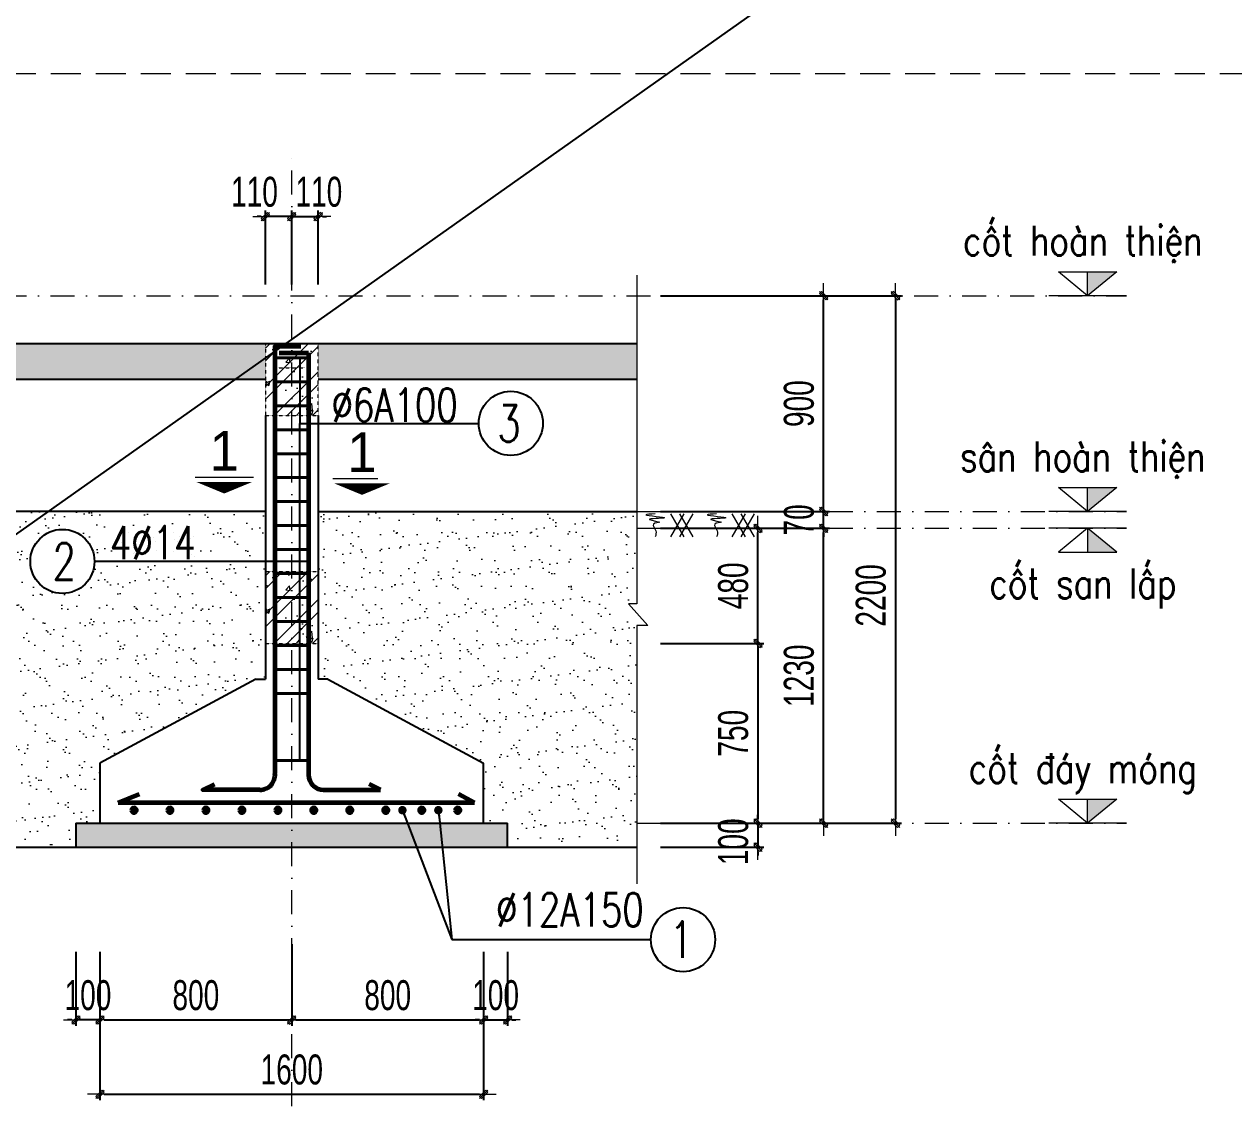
# Model space of a CAD drawing. Header units: millimetres. Extents: x -182770 to 489476, y -561170 to -280028.
# Drawn here: x -40749 to -35704, y -523278 to -518758 of the extents above; entities that cross this region are included whole.
import ezdxf
from ezdxf.enums import TextEntityAlignment as Align

# ---------------------------------------------------------------- set-up
doc = ezdxf.new("R2010")
doc.units = ezdxf.units.MM
doc.header["$MEASUREMENT"] = 0
doc.header["$PDMODE"] = 32
doc.linetypes.add('DASHDOT', pattern=[1, 0.5, -0.25, 0, -0.25])
doc.linetypes.add('HIDDEN', pattern=[0.375, 0.25, -0.125])
doc.layers.get('Defpoints').update_dxf_attribs({"color": 1})
doc.layers.add('KCS_Plotter', color=11, linetype='Continuous', plot=False)
for name, color, linetype, lineweight in [('LC Dim', 8, 'Continuous', 18), ('LC Hatch', 252, 'Continuous', 9), ('LC Khac', 4, 'Continuous', 9), ('LC MANH DUT', 35, 'HIDDEN', 5), ('LC Net dam2', 6, 'Continuous', 40), ('LC Net dam3', 1, 'Continuous', 60), ('LC Net manh', 133, 'Continuous', 5), ('LC Net thay', 63, 'Continuous', 25), ('LC Net truc', 79, 'DASHDOT', 13), ('LC Text1', 3, 'Continuous', 20), ('LC Text2', 7, 'Continuous', 25)]:
    doc.layers.add(name, color=color, linetype=linetype, lineweight=lineweight)
doc.styles.add('HOATBIF', font='hoatbif.shx', dxfattribs={"width": 0.7})
doc.styles.add('LC 1', font='VHAVANB.TTF')
doc.styles.add('LC 3', font='vnsimli.shx', dxfattribs={"width": 0.75})
doc.styles.add('T1', font='Vnsimli.shx', dxfattribs={"width": 0.8})
doc.dimstyles.new('1-100(1-50)', dxfattribs={"dimscale": 50, "dimtxt": 2.5, "dimasz": 0.35, "dimexe": 0.5, "dimexo": 0, "dimgap": 0.8, "dimtad": 1, "dimdec": 0, "dimzin": 0, "dimdsep": 46, "dimtxsty": 'HOATBIF', "dimblk1": 'DOT', "dimblk2": 'DOT', "dimsah": 1, "dimcen": -1, "dimdle": 1, "dimclrd": 256, "dimclre": 256, "dimclrt": 4, "dimadec": 3, "dimazin": 2, "dimtfac": 0.3333333333333333, "dimtdec": 0, "dimtix": 1, "dimtmove": 2, "dimatfit": 3, "dimldrblk": 'DOT', "dimfxl": 1, "dimtvp": 0.8333333333333334, "dimtolj": 1, "dimtzin": 0, "dimarcsym": 0})

# ---------------------------------------------------------------- blocks, each defined once
blk = doc.blocks.new('DOT')
at = {"layer": 'LC Dim'}
blk.add_line((-3, 0), (3, 0), dxfattribs=at)
at = {"layer": 'LC Dim', "color": 4}
blk.add_line((-1, -1), (1, 1), dxfattribs=at)
blk.add_lwpolyline([(0.5, 1), (-1, -0.5), (-0.5, -1), (1, 0.5)], close=True, dxfattribs=at)
blk = doc.blocks.new('*D604')
at = {"layer": 'Defpoints', "color": 0, "ltscale": 2, "transparency": 16777216}
for p in [(-39632.7924170803, -522595.1108054058), (-40432.7924170803, -522626.6011286614), (-39632.7924170803, -522911.2059473994)]:
    blk.add_point(p, dxfattribs=at)
at = {"layer": 'LC Dim', "lineweight": -2, "ltscale": 2, "transparency": 16777216}
for p, q in [((-39632.7924170803, -522595.1108054058), (-39632.7924170803, -522936.2059473994)), ((-40432.7924170803, -522626.6011286614), (-40432.7924170803, -522936.2059473994)), ((-40415.2924170803, -522911.2059473994), (-39650.2924170803, -522911.2059473994))]:
    blk.add_line(p, q, dxfattribs=at)
at = {"layer": 'LC Dim', "lineweight": -2, "ltscale": 2, "transparency": 16777216, "xscale": 17.5, "yscale": 17.5, "zscale": 17.5, "rotation": 180}
blk.add_blockref('DOT', (-40432.7924170803, -522911.2059473994), dxfattribs=at)
at = {"layer": 'LC Dim', "lineweight": -2, "ltscale": 2, "transparency": 16777216, "xscale": 17.5, "yscale": 17.5, "zscale": 17.5}
blk.add_blockref('DOT', (-39632.7924170803, -522911.2059473994), dxfattribs=at)
at = {"layer": 'LC Dim', "color": 4, "ltscale": 2, "transparency": 16777216, "insert": (-40032.7924170803, -522808.7059473994), "char_height": 125, "attachment_point": 5, "style": 'HOATBIF'}
blk.add_mtext('\\A1;800', dxfattribs=at)
blk = doc.blocks.new('_Dot')
at = {"color": 0, "linetype": 'ByBlock', "lineweight": -2}
blk.add_line((-0.5, 0), (-1, 0), dxfattribs=at)
at = {"color": 0, "linetype": 'ByBlock', "const_width": 0.5}
blk.add_lwpolyline([(-0.25, 0, 1), (0.25, 0, 1)], format="xyb", close=True, dxfattribs=at)
blk = doc.blocks.new('*D605')
at = {"layer": 'Defpoints', "color": 0, "ltscale": 2, "transparency": 16777216}
for p in [(-39632.7924170803, -522595.1108054058), (-38832.7924170803, -522626.6011286614), (-38832.7924170803, -522911.2059473994)]:
    blk.add_point(p, dxfattribs=at)
at = {"layer": 'LC Dim', "lineweight": -2, "ltscale": 2, "transparency": 16777216}
for p, q in [((-39632.7924170803, -522595.1108054058), (-39632.7924170803, -522936.2059473994)), ((-38832.7924170803, -522626.6011286614), (-38832.7924170803, -522936.2059473994)), ((-39615.2924170803, -522911.2059473994), (-38850.2924170803, -522911.2059473994))]:
    blk.add_line(p, q, dxfattribs=at)
at = {"layer": 'LC Dim', "lineweight": -2, "ltscale": 2, "transparency": 16777216, "xscale": 17.5, "yscale": 17.5, "zscale": 17.5, "rotation": 180}
blk.add_blockref('DOT', (-39632.7924170803, -522911.2059473994), dxfattribs=at)
at = {"layer": 'LC Dim', "lineweight": -2, "ltscale": 2, "transparency": 16777216, "xscale": 17.5, "yscale": 17.5, "zscale": 17.5}
blk.add_blockref('DOT', (-38832.7924170803, -522911.2059473994), dxfattribs=at)
at = {"layer": 'LC Dim', "color": 4, "ltscale": 2, "transparency": 16777216, "insert": (-39232.7924170803, -522808.7059473994), "char_height": 125, "attachment_point": 5, "style": 'HOATBIF'}
blk.add_mtext('\\A1;800', dxfattribs=at)
blk = doc.blocks.new('*D606')
at = {"layer": 'Defpoints', "color": 0, "ltscale": 2, "transparency": 16777216}
for p in [(-40432.7924170803, -522626.6011286614), (-38832.7924170803, -522626.6011286614), (-38832.7924170803, -523221.1891487546)]:
    blk.add_point(p, dxfattribs=at)
at = {"layer": 'LC Dim', "lineweight": -2, "ltscale": 2, "transparency": 16777216}
for p, q in [((-40432.7924170803, -522626.6011286614), (-40432.7924170803, -523246.1891487546)), ((-38832.7924170803, -522626.6011286614), (-38832.7924170803, -523246.1891487546)), ((-40415.2924170803, -523221.1891487546), (-38850.2924170803, -523221.1891487546))]:
    blk.add_line(p, q, dxfattribs=at)
at = {"layer": 'LC Dim', "lineweight": -2, "ltscale": 2, "transparency": 16777216, "xscale": 17.5, "yscale": 17.5, "zscale": 17.5, "rotation": 180}
blk.add_blockref('DOT', (-40432.7924170803, -523221.1891487546), dxfattribs=at)
at = {"layer": 'LC Dim', "lineweight": -2, "ltscale": 2, "transparency": 16777216, "xscale": 17.5, "yscale": 17.5, "zscale": 17.5}
blk.add_blockref('DOT', (-38832.7924170803, -523221.1891487546), dxfattribs=at)
at = {"layer": 'LC Dim', "color": 4, "ltscale": 2, "transparency": 16777216, "insert": (-39632.7924170803, -523118.6891487546), "char_height": 125, "attachment_point": 5, "style": 'HOATBIF'}
blk.add_mtext('\\A1;1600', dxfattribs=at)
blk = doc.blocks.new('*D607')
at = {"layer": 'Defpoints', "color": 0, "ltscale": 2, "transparency": 16777216}
for p in [(-40532.7924170803, -522626.6011286614), (-40432.7924170803, -522626.6011286614), (-40532.7924170803, -522911.2059473994)]:
    blk.add_point(p, dxfattribs=at)
at = {"layer": 'LC Dim', "lineweight": -2, "ltscale": 2, "transparency": 16777216}
for p, q in [((-40532.7924170803, -522626.6011286614), (-40532.7924170803, -522936.2059473994)), ((-40432.7924170803, -522626.6011286614), (-40432.7924170803, -522936.2059473994)), ((-40550.2924170803, -522911.2059473994), (-40567.7924170803, -522911.2059473994)), ((-40432.7924170803, -522911.2059473994), (-40532.7924170803, -522911.2059473994)), ((-40415.2924170803, -522911.2059473994), (-40397.7924170803, -522911.2059473994))]:
    blk.add_line(p, q, dxfattribs=at)
at = {"layer": 'LC Dim', "lineweight": -2, "ltscale": 2, "transparency": 16777216, "xscale": 17.5, "yscale": 17.5, "zscale": 17.5}
blk.add_blockref('DOT', (-40532.7924170803, -522911.2059473994), dxfattribs=at)
at = {"layer": 'LC Dim', "lineweight": -2, "ltscale": 2, "transparency": 16777216, "xscale": 17.5, "yscale": 17.5, "zscale": 17.5, "rotation": 180}
blk.add_blockref('DOT', (-40432.7924170803, -522911.2059473994), dxfattribs=at)
at = {"layer": 'LC Dim', "color": 4, "ltscale": 2, "transparency": 16777216, "insert": (-40482.7924170803, -522808.7059473994), "char_height": 125, "attachment_point": 5, "style": 'HOATBIF'}
blk.add_mtext('\\A1;100', dxfattribs=at)
blk = doc.blocks.new('*D608')
at = {"layer": 'Defpoints', "color": 0, "ltscale": 2, "transparency": 16777216}
for p in [(-38832.7924170803, -522626.6011286614), (-38732.7924170803, -522626.6011286614), (-38732.7924170803, -522911.2059473994)]:
    blk.add_point(p, dxfattribs=at)
at = {"layer": 'LC Dim', "lineweight": -2, "ltscale": 2, "transparency": 16777216}
for p, q in [((-38832.7924170803, -522626.6011286614), (-38832.7924170803, -522936.2059473994)), ((-38732.7924170803, -522626.6011286614), (-38732.7924170803, -522936.2059473994)), ((-38850.2924170803, -522911.2059473994), (-38867.7924170803, -522911.2059473994)), ((-38832.7924170803, -522911.2059473994), (-38732.7924170803, -522911.2059473994)), ((-38715.2924170803, -522911.2059473994), (-38697.7924170803, -522911.2059473994))]:
    blk.add_line(p, q, dxfattribs=at)
at = {"layer": 'LC Dim', "lineweight": -2, "ltscale": 2, "transparency": 16777216, "xscale": 17.5, "yscale": 17.5, "zscale": 17.5}
blk.add_blockref('DOT', (-38832.7924170803, -522911.2059473994), dxfattribs=at)
at = {"layer": 'LC Dim', "lineweight": -2, "ltscale": 2, "transparency": 16777216, "xscale": 17.5, "yscale": 17.5, "zscale": 17.5, "rotation": 180}
blk.add_blockref('DOT', (-38732.7924170803, -522911.2059473994), dxfattribs=at)
at = {"layer": 'LC Dim', "color": 4, "ltscale": 2, "transparency": 16777216, "insert": (-38782.7924170803, -522808.7059473994), "char_height": 125, "attachment_point": 5, "style": 'HOATBIF'}
blk.add_mtext('\\A1;100', dxfattribs=at)
blk = doc.blocks.new('*D609')
at = {"layer": 'Defpoints', "color": 0, "ltscale": 2, "transparency": 16777216}
for p in [(-39522.79241708042, -519560.0012501404), (-39632.79241708042, -519842.9725461144), (-39522.79241708042, -519842.9725461144)]:
    blk.add_point(p, dxfattribs=at)
at = {"layer": 'LC Dim', "lineweight": -2, "ltscale": 2, "transparency": 16777216}
for p, q in [((-39632.79241708042, -519842.9725461144), (-39632.79241708042, -519535.0012501404)), ((-39522.79241708042, -519842.9725461144), (-39522.79241708042, -519535.0012501404)), ((-39650.29241708042, -519560.0012501404), (-39667.79241708042, -519560.0012501404)), ((-39632.79241708042, -519560.0012501404), (-39522.79241708042, -519560.0012501404)), ((-39505.29241708042, -519560.0012501404), (-39487.79241708042, -519560.0012501404))]:
    blk.add_line(p, q, dxfattribs=at)
at = {"layer": 'LC Dim', "lineweight": -2, "ltscale": 2, "transparency": 16777216, "xscale": 17.5, "yscale": 17.5, "zscale": 17.5}
blk.add_blockref('DOT', (-39632.79241708042, -519560.0012501404), dxfattribs=at)
at = {"layer": 'LC Dim', "lineweight": -2, "ltscale": 2, "transparency": 16777216, "xscale": 17.5, "yscale": 17.5, "zscale": 17.5, "rotation": 180}
blk.add_blockref('DOT', (-39522.79241708042, -519560.0012501404), dxfattribs=at)
at = {"layer": 'LC Dim', "color": 4, "ltscale": 2, "transparency": 16777216, "insert": (-39519.79748889517, -519457.5012501404), "char_height": 125, "attachment_point": 5, "style": 'HOATBIF'}
blk.add_mtext('\\A1;110', dxfattribs=at)
blk = doc.blocks.new('*D610')
at = {"layer": 'Defpoints', "color": 0, "ltscale": 2, "transparency": 16777216}
for p in [(-39742.79241708036, -519560.0012501404), (-39742.79241708036, -519842.9725461144), (-39632.79241708042, -519842.9725461144)]:
    blk.add_point(p, dxfattribs=at)
at = {"layer": 'LC Dim', "lineweight": -2, "ltscale": 2, "transparency": 16777216}
for p, q in [((-39742.79241708036, -519842.9725461144), (-39742.79241708036, -519535.0012501404)), ((-39632.79241708042, -519842.9725461144), (-39632.79241708042, -519535.0012501404)), ((-39760.29241708036, -519560.0012501404), (-39777.79241708036, -519560.0012501404)), ((-39632.79241708042, -519560.0012501404), (-39742.79241708036, -519560.0012501404)), ((-39615.29241708042, -519560.0012501404), (-39597.79241708042, -519560.0012501404))]:
    blk.add_line(p, q, dxfattribs=at)
at = {"layer": 'LC Dim', "lineweight": -2, "ltscale": 2, "transparency": 16777216, "xscale": 17.5, "yscale": 17.5, "zscale": 17.5}
blk.add_blockref('DOT', (-39742.79241708036, -519560.0012501404), dxfattribs=at)
at = {"layer": 'LC Dim', "lineweight": -2, "ltscale": 2, "transparency": 16777216, "xscale": 17.5, "yscale": 17.5, "zscale": 17.5, "rotation": 180}
blk.add_blockref('DOT', (-39632.79241708042, -519560.0012501404), dxfattribs=at)
at = {"layer": 'LC Dim', "color": 4, "ltscale": 2, "transparency": 16777216, "insert": (-39788.29748889517, -519457.5012501404), "char_height": 125, "attachment_point": 5, "style": 'HOATBIF'}
blk.add_mtext('\\A1;110', dxfattribs=at)
blk = doc.blocks.new('theptron1')
at = {"layer": 'LC Net dam3'}
for p, q in [((-0.5, 0), (0.5, 0)), ((-0.3535533905960619, 0.353553390592424), (0.3535533905960619, -0.353553390592424)), ((0.3535533905960619, 0.353553390592424), (-0.3535533905960619, -0.353553390592424)), ((0, 0.5), (0, -0.5))]:
    blk.add_line(p, q, dxfattribs=at)
blk.add_circle((0, 0), 0.4999999999978782, dxfattribs=at)
blk = doc.blocks.new('*U571')
at = {"layer": 'LC Dim', "xscale": 19.6923076923333, "yscale": 19.6923076923333, "zscale": 19.6923076923333}
blk.add_blockref('theptron1', (0, 0), dxfattribs=at)
blk = doc.blocks.new('*U572')
at = {"layer": 'LC Dim', "color": 0, "linetype": 'ByBlock', "lineweight": -2}
for p in [(0, 0), (150, 0), (300, 0), (450, 0), (600, 0), (750, 0), (900, 0), (1050, 0)]:
    blk.add_blockref('*U571', p, dxfattribs=at)
at = {"layer": 'LC Dim', "color": 0, "linetype": 'ByBlock', "lineweight": -2, "transparency": 16777216}
for p in [(1200, 0), (1350, 0)]:
    blk.add_blockref('*U571', p, dxfattribs=at)
blk = doc.blocks.new('*D618')
at = {"layer": 'Defpoints', "color": 0, "ltscale": 2, "transparency": 16777216}
for p in [(-38095.68443780433, -522090.4725461146), (-38095.68443780422, -522190.4725461146), (-37688.90826498069, -522190.4725461146)]:
    blk.add_point(p, dxfattribs=at)
at = {"layer": 'LC Dim', "lineweight": -2, "ltscale": 2, "transparency": 16777216}
for p, q in [((-37688.90826498069, -522072.9725461146), (-37688.90826498069, -522055.4725461146)), ((-38095.68443780433, -522090.4725461146), (-37663.90826498069, -522090.4725461146)), ((-37688.90826498069, -522090.4725461146), (-37688.90826498069, -522190.4725461146)), ((-38095.68443780422, -522190.4725461146), (-37663.90826498069, -522190.4725461146)), ((-37688.90826498069, -522207.9725461146), (-37688.90826498069, -522225.4725461146))]:
    blk.add_line(p, q, dxfattribs=at)
at = {"layer": 'LC Dim', "lineweight": -2, "ltscale": 2, "transparency": 16777216, "xscale": 17.5, "yscale": 17.5, "zscale": 17.5}
for p, rotation in [((-37688.90826498069, -522090.4725461146), 270), ((-37688.90826498069, -522190.4725461146), 90)]:
    blk.add_blockref('DOT', p, dxfattribs=dict(at, rotation=rotation))
at = {"layer": 'LC Dim', "color": 4, "ltscale": 2, "transparency": 16777216, "insert": (-37791.40826498087, -522167.9725461144), "char_height": 125, "attachment_point": 5, "rotation": 90, "style": 'HOATBIF'}
blk.add_mtext('\\A1;100', dxfattribs=at)
blk = doc.blocks.new('*D619')
at = {"layer": 'Defpoints', "color": 0, "ltscale": 2, "transparency": 16777216}
for p in [(-38095.6844378048, -521340.4725461146), (-38095.68443780433, -522090.4725461146), (-37688.90826498076, -522090.4725461146)]:
    blk.add_point(p, dxfattribs=at)
at = {"layer": 'LC Dim', "lineweight": -2, "ltscale": 2, "transparency": 16777216}
for p, q in [((-38095.6844378048, -521340.4725461146), (-37663.90826498076, -521340.4725461146)), ((-37688.90826498076, -521357.9725461146), (-37688.90826498076, -522072.9725461146)), ((-38095.68443780433, -522090.4725461146), (-37663.90826498076, -522090.4725461146))]:
    blk.add_line(p, q, dxfattribs=at)
at = {"layer": 'LC Dim', "lineweight": -2, "ltscale": 2, "transparency": 16777216, "xscale": 17.5, "yscale": 17.5, "zscale": 17.5}
for p, rotation in [((-37688.90826498076, -521340.4725461146), 90), ((-37688.90826498076, -522090.4725461146), 270)]:
    blk.add_blockref('DOT', p, dxfattribs=dict(at, rotation=rotation))
at = {"layer": 'LC Dim', "color": 4, "ltscale": 2, "transparency": 16777216, "insert": (-37791.4082649809, -521715.4725461145), "char_height": 125, "attachment_point": 5, "rotation": 90, "style": 'HOATBIF'}
blk.add_mtext('\\A1;750', dxfattribs=at)
blk = doc.blocks.new('*D620')
at = {"layer": 'Defpoints', "color": 0, "ltscale": 2, "transparency": 16777216}
for p in [(-38095.68443780547, -520860.4725461144), (-37414.9201146476, -520860.4725461144), (-38095.68443780422, -522090.4725461149)]:
    blk.add_point(p, dxfattribs=at)
at = {"layer": 'LC Dim', "lineweight": -2, "ltscale": 2, "transparency": 16777216}
for p, q in [((-38095.68443780547, -520860.4725461144), (-37389.9201146476, -520860.4725461144)), ((-37414.9201146476, -522072.9725461149), (-37414.9201146476, -520877.9725461144)), ((-38095.68443780422, -522090.4725461149), (-37389.9201146476, -522090.4725461149))]:
    blk.add_line(p, q, dxfattribs=at)
at = {"layer": 'LC Dim', "lineweight": -2, "ltscale": 2, "transparency": 16777216, "xscale": 17.5, "yscale": 17.5, "zscale": 17.5}
for p, rotation in [((-37414.9201146476, -520860.4725461144), 90), ((-37414.9201146476, -522090.4725461149), 270)]:
    blk.add_blockref('DOT', p, dxfattribs=dict(at, rotation=rotation))
at = {"layer": 'LC Dim', "color": 4, "ltscale": 2, "transparency": 16777216, "insert": (-37517.42011464774, -521475.4725461145), "char_height": 125, "attachment_point": 5, "rotation": 90, "style": 'HOATBIF'}
blk.add_mtext('\\A1;1230', dxfattribs=at)
blk = doc.blocks.new('*D621')
at = {"layer": 'Defpoints', "color": 0, "ltscale": 2, "transparency": 16777216}
for p in [(-38095.68443780584, -519890.4725461149), (-37414.92011464739, -519890.4725461149), (-38095.6844378055, -520790.4725461144)]:
    blk.add_point(p, dxfattribs=at)
at = {"layer": 'LC Dim', "lineweight": -2, "ltscale": 2, "transparency": 16777216}
for p, q in [((-38095.68443780584, -519890.4725461149), (-37389.92011464739, -519890.4725461149)), ((-37414.92011464739, -520772.9725461144), (-37414.92011464739, -519907.9725461149)), ((-38095.6844378055, -520790.4725461144), (-37389.92011464739, -520790.4725461144))]:
    blk.add_line(p, q, dxfattribs=at)
at = {"layer": 'LC Dim', "lineweight": -2, "ltscale": 2, "transparency": 16777216, "xscale": 17.5, "yscale": 17.5, "zscale": 17.5}
for p, rotation in [((-37414.92011464739, -519890.4725461149), 90), ((-37414.92011464739, -520790.4725461144), 270)]:
    blk.add_blockref('DOT', p, dxfattribs=dict(at, rotation=rotation))
at = {"layer": 'LC Dim', "color": 4, "ltscale": 2, "transparency": 16777216, "insert": (-37517.42011464752, -520340.4725461145), "char_height": 125, "attachment_point": 5, "rotation": 90, "style": 'HOATBIF'}
blk.add_mtext('\\A1;900', dxfattribs=at)
blk = doc.blocks.new('*D622')
at = {"layer": 'Defpoints', "color": 0, "ltscale": 2, "transparency": 16777216}
for p in [(-38095.6844378055, -520790.4725461144), (-37414.92011464752, -520790.4725461144), (-38095.68443780547, -520860.4725461144)]:
    blk.add_point(p, dxfattribs=at)
at = {"layer": 'LC Dim', "lineweight": -2, "ltscale": 2, "transparency": 16777216}
for p, q in [((-38095.6844378055, -520790.4725461144), (-37389.92011464752, -520790.4725461144)), ((-37414.92011464752, -520772.9725461144), (-37414.92011464752, -520755.4725461144)), ((-37414.92011464752, -520860.4725461144), (-37414.92011464752, -520790.4725461144)), ((-38095.68443780547, -520860.4725461144), (-37389.92011464752, -520860.4725461144)), ((-37414.92011464752, -520877.9725461144), (-37414.92011464752, -520895.4725461144))]:
    blk.add_line(p, q, dxfattribs=at)
at = {"layer": 'LC Dim', "lineweight": -2, "ltscale": 2, "transparency": 16777216, "xscale": 17.5, "yscale": 17.5, "zscale": 17.5}
for p, rotation in [((-37414.92011464752, -520790.4725461144), 270), ((-37414.92011464752, -520860.4725461144), 90)]:
    blk.add_blockref('DOT', p, dxfattribs=dict(at, rotation=rotation))
at = {"layer": 'LC Dim', "color": 4, "ltscale": 2, "transparency": 16777216, "insert": (-37517.42011464766, -520825.4725461143), "char_height": 125, "attachment_point": 5, "rotation": 90, "style": 'HOATBIF'}
blk.add_mtext('\\A1;70', dxfattribs=at)
blk = doc.blocks.new('mat dat')
at = {"layer": 'LC Net manh'}
for p, q in [((2.000000000036379, 1.819e-12), (3.732050807600899, -2.999999999998181)), ((3.732050807600899, 1.819e-12), (2.000000000036379, -2.999999999998181)), ((3.14573417804786, 1.819e-12), (4.877784985619655, -2.999999999998181)), ((4.877784985619655, 1.819e-12), (3.14573417804786, -2.999999999998181))]:
    blk.add_line(p, q, dxfattribs=at)
blk.add_spline([(3.63798e-11, 1.819e-12), (-1.212821380155219, -0.1153853967716714), (1.212817757594166, -0.5192312380622753), (-0.7507943602031446, -0.75), (0.5775310579992948, -1.096154158707577), (-0.2310153212529258, -1.326922920643482), (0.0577520190418, -2.192308317416973), (3.63798e-11, -2.999999999998181)], degree=3, dxfattribs=at)
blk = doc.blocks.new('*U569')
at = {"layer": 'LC Khac', "xscale": 32.00000000005184, "yscale": 32.00000000005184, "zscale": 32.00000000005184}
blk.add_blockref('mat dat', (-56.68766256301666, 48.00000000001864), dxfattribs=at)
blk = doc.blocks.new('*U570')
at = {"layer": 'LC Dim', "color": 0, "linetype": 'ByBlock', "lineweight": -2}
for p in [(0, 0), (256.0000000000001, 0)]:
    blk.add_blockref('*U569', p, dxfattribs=at)
blk = doc.blocks.new('*D623')
at = {"layer": 'Defpoints', "color": 0, "ltscale": 2, "transparency": 16777216}
for p in [(-38095.68443780547, -520860.4725461144), (-37688.90826498064, -520860.4725461144), (-38095.6844378048, -521340.4725461146)]:
    blk.add_point(p, dxfattribs=at)
at = {"layer": 'LC Dim', "lineweight": -2, "ltscale": 2, "transparency": 16777216}
for p, q in [((-38095.68443780547, -520860.4725461144), (-37663.90826498064, -520860.4725461144)), ((-37688.90826498064, -521322.9725461146), (-37688.90826498064, -520877.9725461144)), ((-38095.6844378048, -521340.4725461146), (-37663.90826498064, -521340.4725461146))]:
    blk.add_line(p, q, dxfattribs=at)
at = {"layer": 'LC Dim', "lineweight": -2, "ltscale": 2, "transparency": 16777216, "xscale": 17.5, "yscale": 17.5, "zscale": 17.5}
for p, rotation in [((-37688.90826498064, -520860.4725461144), 90), ((-37688.90826498064, -521340.4725461146), 270)]:
    blk.add_blockref('DOT', p, dxfattribs=dict(at, rotation=rotation))
at = {"layer": 'LC Dim', "color": 4, "ltscale": 2, "transparency": 16777216, "insert": (-37791.40826498078, -521100.4725461144), "char_height": 125, "attachment_point": 5, "rotation": 90, "style": 'HOATBIF'}
blk.add_mtext('\\A1;480', dxfattribs=at)
blk = doc.blocks.new('*D624')
at = {"layer": 'Defpoints', "color": 0, "ltscale": 2, "transparency": 16777216}
for p in [(-38095.68443780596, -519890.4725461146), (-38095.68443780422, -522090.4725461151), (-37115.08337046892, -522090.4725461151)]:
    blk.add_point(p, dxfattribs=at)
at = {"layer": 'LC Dim', "lineweight": -2, "ltscale": 2, "transparency": 16777216}
for p, q in [((-38095.68443780596, -519890.4725461146), (-37090.08337046892, -519890.4725461146)), ((-37115.08337046892, -519907.9725461146), (-37115.08337046892, -522072.9725461151)), ((-38095.68443780422, -522090.4725461151), (-37090.08337046892, -522090.4725461151))]:
    blk.add_line(p, q, dxfattribs=at)
at = {"layer": 'LC Dim', "lineweight": -2, "ltscale": 2, "transparency": 16777216, "xscale": 17.5, "yscale": 17.5, "zscale": 17.5}
for p, rotation in [((-37115.08337046892, -519890.4725461146), 90), ((-37115.08337046892, -522090.4725461151), 270)]:
    blk.add_blockref('DOT', p, dxfattribs=dict(at, rotation=rotation))
at = {"layer": 'LC Dim', "color": 4, "ltscale": 2, "transparency": 16777216, "insert": (-37217.58337047078, -521140.4725461145), "char_height": 125, "attachment_point": 5, "rotation": 90, "style": 'HOATBIF'}
blk.add_mtext('\\A1;2200', dxfattribs=at)
blk = doc.blocks.new('Caodo1')
at = {"layer": 'LC Text1'}
blk.add_hatch(color=4, dxfattribs=at).paths.add_polyline_path([(3.638e-12, 200.210680454169), (3.638e-12, 3.2e-15), (243.3882687822297, 200.210680454169)])
at = {"layer": 'LC Text1', "color": 4}
for p, q in [((3.638e-12, 0), (3.638e-12, 200.2106804541654)), ((323.6303984126134, 0), (-323.6303984126098, 0))]:
    blk.add_line(p, q, dxfattribs=at)
blk.add_lwpolyline([(-243.3882687822297, 200.210680454169), (243.3882687822297, 200.210680454169), (3.638e-12, 0), (3.638e-12, 0)], close=True, dxfattribs=at)
at = {"layer": 'LC Text1', "color": 4, "style": 'T1', "width": 0.8}
blk.add_attdef('%%P0,00', text='', height=250, dxfattribs=at).set_placement((-39.04586973765618, 459.5053816559738), align=Align.MIDDLE_CENTER)
blk = doc.blocks.new('*U574')
at = {"layer": 'LC Net dam2', "ltscale": 2}
blk.add_line((-69.99999999988358, 0), (69.99999999991269, 0), dxfattribs=at)
blk = doc.blocks.new('*U573')
at = {"layer": 'LC Net truc', "color": 0, "linetype": 'ByBlock', "lineweight": -2}
for p in [(0, 0), (-6.123031769111886e-15, -100), (-1.224606353822377e-14, -200), (-1.836909530733566e-14, -300), (-2.449212707644755e-14, -400), (-3.061515884555943e-14, -500), (-3.673819061467132e-14, -600), (-4.28612223837832e-14, -700), (-4.898425415289509e-14, -800), (-5.510728592200698e-14, -900), (-6.123031769111886e-14, -1000), (-6.735334946023075e-14, -1100), (-7.347638122934264e-14, -1200)]:
    blk.add_blockref('*U574', p, dxfattribs=at)
at = {"layer": 'LC Net truc', "color": 0, "linetype": 'ByBlock', "lineweight": -2, "transparency": 16777216}
for p in [(-7.960204194457796e-14, -1300), (-8.572527594031473e-14, -1400)]:
    blk.add_blockref('*U574', p, dxfattribs=at)

msp = doc.modelspace()

# ---------------------------------------------------------------- hatches: boundary and pattern name
at = {"layer": 'LC Hatch', "ltscale": 250}
h = msp.add_hatch(dxfattribs=at)
h.set_pattern_fill('BETONG', color=256, scale=30, double=1, pattern_type=2)
h.set_pattern_definition([(0, (-3924.901629440705, -61990.04006289871), (0, 155.88457272), [3.75, -86.25]), (0, (-3924.901629440705, -61983.54487236869), (0, 155.88457272), [3.75, -86.25]), (120, (-3924.901629440705, -61990.04006289871), (-135.0000000336027, -77.94228635999997), [3.749999999999997, -86.2499999999999]), (120, (-3919.276629440705, -61986.79246761871), (-135.0000000336027, -77.94228635999997), [3.749999999999997, -86.2499999999999]), (0, (-3879.901629440705, -61912.09777653869), (0, 155.88457272), [3.75, -86.25]), (0, (-3879.901629440705, -61905.60258600872), (0, 155.88457272), [3.75, -86.25]), (120, (-3879.901629440705, -61912.09777653869), (-135.0000000336027, -77.94228635999997), [3.749999999999997, -86.2499999999999]), (120, (-3874.276629440705, -61908.85018125869), (-135.0000000336027, -77.94228635999997), [3.749999999999997, -86.2499999999999]), (59.99999999999999, (-3921.151629440705, -61990.04006289871), (-135.0000000336027, 77.94228636000001), [3.75, -86.25]), (59.99999999999999, (-3926.776629440705, -61986.79246761871), (-135.0000000336027, 77.94228636000001), [3.75, -86.25]), (59.99999999999999, (-3876.151629440705, -62067.98234925873), (-135.0000000336027, 77.94228636000001), [3.75, -86.25]), (59.99999999999999, (-3881.776629440705, -62064.73475397873), (-135.0000000336027, 77.94228636000001), [3.75, -86.25]), (45, (-3924.901629440705, -61990.04006289871), (-31.81980515339464, 31.81980515339464), []), (49.99999999999999, (-3924.901629440705, -61990.04006289871), (215.178054780226, -18.82564049477853), [22.5, -247.5]), (355, (-3924.901629440705, -61990.04006289871), (-41.6254000839, 225.6576401100035), [18, -198]), (100.4514, (-3906.970125440705, -61991.60886489874), (173.5528145142065, 206.8318626182861), [19.122057, -210.3426336]), (46.18420000000001, (-3924.901629440705, -61930.04006289871), (320.1723145876933, -49.65570429870542), [33.75, -371.25]), (96.6356, (-3898.220605940704, -61934.17805499869), (280.398811664611, 292.2353612701325), [28.6830864, -315.5139]), (351.1842, (-3924.901629440705, -61930.04006289871), (280.3985835400882, 292.2355802775974), [27, -297]), (21, (-3894.901629440705, -61945.04006289871), (179.0721156355385, -120.7856671996016), [22.5, -247.5]), (326.0000000000001, (-3894.901629440705, -61945.04006289871), (72.99459957647451, 217.5450135140559), [18, -198]), (71.4514, (-3879.978959540706, -61955.10554469872), (252.066788574447, 96.75914901298572), [19.122057, -210.3426336]), (37.50000000000001, (-3924.901629440705, -61990.04006289871), (3.647956595187201, 99.86815614939344), [0, -195.6, 0, -201, 0, -198.75]), (7.499999999999999, (-3924.901629440705, -61990.04006289871), (78.92086123264458, 118.3235135647081), [0, -114.6, 0, -191.1, 0, -75.75]), (327.5, (-3991.801629440706, -61990.04006289871), (160.1467308517227, -6.766461520313927), [0, -75, 0, -234, 0, -310.5]), (317.5, (-4021.801629440706, -61990.04006289871), (174.9558508027159, 30.03149469969532), [0, -97.5, 0, -155.4, 0, -220.5])])
h.paths.add_polyline_path([(-39742.79241708039, -520240.4725461143), (-39742.79241708036, -520090.4725461142), (-41038.62107558727, -520090.4725461144), (-41038.62107558727, -520240.4725461144)])
h.paths.add_polyline_path([(-38193.29748889517, -520240.4725461138), (-38193.29748889517, -520090.4725461139), (-39522.79241708042, -520090.4725461142), (-39522.79241708042, -520240.4725461143)])
at = {"layer": 'LC Hatch'}
h = msp.add_hatch(dxfattribs=at)
h.set_pattern_fill('BTCT', color=256, scale=30)
h.set_pattern_definition([(49.99999999999999, (-543473.897500619, -699437.5888286426), (215.178054780226, -18.82564049477853), [22.5, -247.5]), (355, (-543473.897500619, -699437.5888286426), (-41.6254000839, 225.6576401100035), [18, -198]), (100.4514, (-543455.965996619, -699439.1576306426), (173.5528145142065, 206.8318626182861), [19.122057, -210.3426336]), (46.18420000000001, (-543473.897500619, -699377.5888286426), (320.1723145876933, -49.65570429870542), [33.75, -371.25]), (96.6356, (-543447.216477119, -699381.7268207427), (280.398811664611, 292.2353612701325), [28.6830864, -315.5139]), (351.1842, (-543473.897500619, -699377.5888286426), (280.3985835400882, 292.2355802775974), [27, -297]), (21, (-543443.897500619, -699392.5888286426), (179.0721156355385, -120.7856671996016), [22.5, -247.5]), (326.0000000000001, (-543443.897500619, -699392.5888286426), (72.99459957647451, 217.5450135140559), [18, -198]), (71.4514, (-543428.9748307191, -699402.6543104427), (252.066788574447, 96.75914901298572), [19.122057, -210.3426336]), (37.50000000000001, (-543473.897500619, -699437.5888286426), (3.647956595187201, 99.86815614939344), [0, -195.6, 0, -201, 0, -198.75]), (7.499999999999999, (-543473.897500619, -699437.5888286426), (78.92086123264458, 118.3235135647081), [0, -114.6, 0, -191.1, 0, -75.75]), (327.5, (-543540.7975006191, -699437.5888286426), (160.1467308517227, -6.766461520313927), [0, -75, 0, -234, 0, -310.5]), (317.5, (-543570.7975006191, -699437.5888286426), (174.9558508027159, 30.03149469969532), [0, -97.5, 0, -155.4, 0, -220.5]), (45, (-543473.897500619, -699437.5888286426), (-79.5495128834866, 79.5495128834866), []), (45, (-543420.8644921189, -699437.5888286426), (-79.5495128834866, 79.5495128834866), [])])
h.paths.add_polyline_path([(-39522.79241708042, -520090.4725461142), (-39742.79241708039, -520090.4725461142), (-39742.79241708039, -520390.4725461144), (-39522.79241708042, -520390.4725461143)])
h = msp.add_hatch(dxfattribs=at)
h.set_pattern_fill('AR-SAND', color=256, scale=60)
h.set_pattern_definition([(37.50000000000001, (-154773.2974888952, -376767.4725461144), (-3.779601486576489, 115.6094261407895), [0, -91.2, 0, -102, 0, -97.5]), (7.499999999999999, (-154773.2974888952, -376767.4725461144), (106.1866023160636, 169.3287639137844), [0, -49.2, 0, -82.2, 0, -31.5]), (327.5, (-154847.0974888952, -376767.4725461144), (186.8485117050897, 0.3395432122178965), [0, -30, 0, -108, 0, -141]), (317.5, (-154847.0974888952, -376767.4725461144), (180.3675962743376, 52.66053389605496), [0, -15, 0, -70.8, 0, -81])])
h.paths.add_polyline_path([(-38832.7924170803, -521840.4725461146), (-38832.7924170803, -522090.4725461146), (-38732.7924170803, -522090.4725461146), (-38732.7924170803, -522190.4725461146), (-38193.29748889517, -522190.4725461146), (-38193.29748889517, -521265.3850405198), (-38148.29748889517, -521265.3850405198), (-38228.8111368516, -521175.3850405198), (-38193.29748889517, -521175.3850405198), (-38193.29748889517, -520790.4725461142), (-39522.79241708045, -520790.4725461142), (-39522.79241708048, -521040.4725461144), (-39522.79241708042, -521490.4725461146), (-39482.79241708042, -521490.4725461146)])
h.paths.add_polyline_path([(-39782.79241708042, -521490.4725461146), (-39742.79241708042, -521490.4725461146), (-39742.79241708024, -521040.4725461144), (-39742.79241708031, -520790.4725461142), (-41038.62107558727, -520790.4725461144), (-41038.62107558727, -521075.3850405196), (-41074.1347235437, -521075.3850405196), (-40993.62107558727, -521165.3850405196), (-41038.62107558727, -521165.3850405196), (-41038.62107558727, -522190.4725461144), (-41024.69047820933, -522190.4725461144), (-40532.7924170803, -522190.4725461144), (-40532.7924170803, -522090.4725461146), (-40432.7924170803, -522090.4725461146), (-40432.7924170803, -521840.4725461153)])
h.paths.add_polyline_path([(-40723.07125391399, -520998.6174833254, -1), (-40455.5394180962, -520998.6174833254, -1)], flags=16)
h.paths.add_polyline_path([(-40658.14563181154, -521113.2008193395), (-40505.36785045931, -521113.2008193395), (-40505.36785045931, -520884.0341473113), (-40658.14563181154, -520884.0341473113)], flags=8)
h.paths.add_polyline_path([(-40425.75004594067, -521024.6506956011), (-40009.08336952551, -521024.6506956011), (-40009.08336952551, -520816.3173573935), (-40425.75004594067, -520816.3173573935)], flags=24)
h = msp.add_hatch(dxfattribs=at)
h.set_pattern_fill('BTCT', color=256, scale=30)
h.set_pattern_definition([(49.99999999999999, (-543473.897500619, -700387.5888286431), (215.178054780226, -18.82564049477853), [22.5, -247.5]), (355, (-543473.897500619, -700387.5888286431), (-41.6254000839, 225.6576401100035), [18, -198]), (100.4514, (-543455.965996619, -700389.1576306431), (173.5528145142065, 206.8318626182861), [19.122057, -210.3426336]), (46.18420000000001, (-543473.897500619, -700327.5888286431), (320.1723145876933, -49.65570429870542), [33.75, -371.25]), (96.6356, (-543447.216477119, -700331.7268207432), (280.398811664611, 292.2353612701325), [28.6830864, -315.5139]), (351.1842, (-543473.897500619, -700327.5888286431), (280.3985835400882, 292.2355802775974), [27, -297]), (21, (-543443.897500619, -700342.5888286431), (179.0721156355385, -120.7856671996016), [22.5, -247.5]), (326.0000000000001, (-543443.897500619, -700342.5888286431), (72.99459957647451, 217.5450135140559), [18, -198]), (71.4514, (-543428.9748307188, -700352.6543104432), (252.066788574447, 96.75914901298572), [19.122057, -210.3426336]), (37.50000000000001, (-543473.897500619, -700387.5888286431), (3.647956595187201, 99.86815614939344), [0, -195.6, 0, -201, 0, -198.75]), (7.499999999999999, (-543473.897500619, -700387.5888286431), (78.92086123264458, 118.3235135647081), [0, -114.6, 0, -191.1, 0, -75.75]), (327.5, (-543540.7975006188, -700387.5888286431), (160.1467308517227, -6.766461520313927), [0, -75, 0, -234, 0, -310.5]), (317.5, (-543570.7975006188, -700387.5888286431), (174.9558508027159, 30.03149469969532), [0, -97.5, 0, -155.4, 0, -220.5]), (45, (-543473.897500619, -700387.5888286431), (-79.5495128834866, 79.5495128834866), []), (45, (-543420.8644921189, -700387.5888286431), (-79.5495128834866, 79.5495128834866), [])])
h.paths.add_polyline_path([(-39522.79241708042, -521040.4725461142), (-39742.7924170803, -521040.4725461142), (-39742.7924170803, -521340.4725461144), (-39522.79241708042, -521340.4725461144)])
at = {"layer": 'LC Hatch', "ltscale": 2}
h = msp.add_hatch(dxfattribs=at)
h.set_pattern_fill('AR-CONC', color=256, scale=10, style=0)
h.set_pattern_definition([(49.99999999999999, (-137809.2987882119, -344131.0812017106), (71.72601826007535, -6.275213498259511), [7.5, -82.5]), (355, (-137809.2987882119, -344131.0812017106), (-13.8751333613, 75.21921337000119), [6, -66]), (100.4514, (-137803.3216202116, -344131.6041357106), (57.85093817140216, 68.94395420609536), [6.374018999999864, -70.11421119999781]), (46.18420000000002, (-137809.2987882119, -344111.0812017106), (106.7241048625644, -16.55190143290181), [11.24999999999972, -123.7499999999978]), (96.63559999999998, (-137800.4051137117, -344112.4605324104), (93.46627055487033, 97.41178709004417), [9.561028799999724, -105.1712999999978]), (351.1842, (-137809.2987882119, -344111.0812017106), (93.46619451336272, 97.41186009253246), [9, -99]), (21, (-137799.2987882119, -344116.0812017106), (59.69070521184616, -40.26188906653388), [7.5, -82.5]), (326.0000000000001, (-137799.2987882119, -344116.0812017106), (24.33153319215817, 72.5150045046853), [6, -66]), (71.4514, (-137794.3245649116, -344119.4363623104), (84.02226285814899, 32.25304967099524), [6.374019000000001, -70.1142112]), (37.50000000000001, (-137809.2987882119, -344131.0812017106), (1.215985531729067, 33.28938538313115), [0, -65.19999999999999, 0, -67, 0, -66.25]), (7.499999999999999, (-137809.2987882119, -344131.0812017106), (26.30695374421486, 39.44117118823603), [0, -38.2, 0, -63.7, 0, -25.25]), (327.5, (-137831.5987882118, -344131.0812017106), (53.3822436172409, -2.255487173437976), [0, -25, 0, -78, 0, -103.5]), (317.5, (-137841.5987882118, -344131.0812017106), (58.31861693423862, 10.01049823323177), [0, -32.5, 0, -51.8, 0, -73.5])])
h.paths.add_polyline_path([(-40532.79241708027, -522090.7140987986), (-40532.79241708033, -522190.7140987986), (-38732.79241708027, -522190.4725461146), (-38732.79241708033, -522090.4725461146)])

# ---------------------------------------------------------------- linework, layer by layer
at = {"layer": 'KCS_Plotter', "ltscale": 250}
msp.add_line((-50049.58092294204, -527438.801417104), (-29049.58146759434, -512588.801417111), dxfattribs=at)
at = {"layer": 'LC Khac', "color": 1, "ltscale": 2}
for p, q in [((-39793.05190857737, -520648.4294391352), (-40035.78438994153, -520648.4294391357)), ((-39273.45368138496, -520654.0511972805), (-39461.18616274912, -520654.0511972809))]:
    msp.add_line(p, q, dxfattribs=at)
for points in [[(-39914.41814925666, -520715.4343561677, 0, 235.7142857147439, 0), (-39914.41814925666, -520666.7218718399, 137.5000000002673, 137.5000000002673, 0)], [(-39339.81992206424, -520721.056114313, 0, 235.7142857147439, 0), (-39339.81992206424, -520672.3436299852, 137.5000000002673, 137.5000000002673, 0)]]:
    msp.add_lwpolyline(points, format="xyseb", dxfattribs=at)
at = {"layer": 'LC MANH DUT', "ltscale": 500}
msp.add_line((-49449.58092315066, -518962.9047836387), (-31074.56845511061, -518962.9047836387), dxfattribs=at)
at = {"layer": 'LC MANH DUT', "ltscale": 0.2}
for p, q in [((-39742.79241708036, -520090.4725461142), (-39742.79241708042, -520390.4725461144)), ((-39742.79241708036, -520090.4725461142), (-39522.79241708036, -520090.4725461142)), ((-39522.79241708042, -520390.4725461144), (-39522.79241708042, -520090.4725461142)), ((-39687.79241708042, -520190.4725461144), (-39577.79241708042, -520190.4725461144)), ((-39742.79241708042, -520390.4725461144), (-39522.79241708042, -520390.4725461144)), ((-39742.79241708024, -521040.4725461144), (-39522.79241708048, -521040.4725461144)), ((-39742.79241708036, -521340.4725461144), (-39522.79241708042, -521340.4725461144))]:
    msp.add_line(p, q, dxfattribs=at)
at = {"layer": 'LC Net dam2', "ltscale": 2}
msp.add_line((-39702.79241708042, -521828.8106549103), (-39562.79241708042, -521828.8106549103), dxfattribs=at)
at = {"layer": 'LC Net dam3'}
for p, q in [((-39685.23832940524, -520128.3538689762), (-39562.79241708042, -520128.3538689762)), ((-39562.79241708042, -520128.3538689762), (-39562.79241708042, -521889.0939009921)), ((-39562.79241708042, -521889.0939009921), (-39562.79241708042, -521889.0939009921)), ((-39500.25598053336, -521951.6303375387), (-39262.53682163711, -521951.6303375387)), ((-39262.53682163711, -521951.6303375387), (-39310.14265834801, -521928.1554920029)), ((-40357.14153971888, -522006.2727353322), (-40267.56108081194, -521970.1296984258)), ((-38870.90918199909, -522006.2727353322), (-40357.14153971888, -522006.2727353322)), ((-38870.90918199909, -522006.2727353322), (-38937.98964090603, -521970.1296984258))]:
    msp.add_line(p, q, dxfattribs=at)
for points in [[(-39594.65811706595, -520102.4444271344), (-39702.79241708042, -520102.4444271344), (-39702.7924170803, -521883.8431526176)], [(-39765.32885362771, -521951.6303375387), (-40003.04801252372, -521951.6303375387), (-39955.44217581283, -521928.1554920029)]]:
    msp.add_lwpolyline(points, dxfattribs=at)
for centre, radius, start, end in [((-39765.46518356229, -521888.7647714138), 62.86571394711751, 270.1242511301584, 4.490155521300596), ((-39500.25598053359, -521889.0939009919), 62.53643654682674, 180, 270)]:
    msp.add_arc(centre, radius, start, end, dxfattribs=at)
at = {"layer": 'LC Net manh', "ltscale": 2}
msp.add_lwpolyline([(-38193.29748889517, -519805.0425524689), (-38193.29748889517, -521175.3850405198), (-38228.8111368516, -521175.3850405198), (-38148.29748889517, -521265.3850405198), (-38193.29748889517, -521265.3850405198), (-38193.29748889517, -522343.2593907843)], dxfattribs=at)
at = {"layer": 'LC Net thay', "linetype": 'Continuous', "ltscale": 1000}
for p, q in [((-38193.29748889506, -520090.4725461139), (-41038.62107558727, -520090.4725461144)), ((-39742.79241708039, -520240.4725461143), (-41038.62107558824, -520240.4725461144)), ((-38193.29748889602, -520240.4725461138), (-39522.79241708042, -520240.4725461143)), ((-39742.79241708042, -520390.4725461144), (-39742.79241708042, -521040.4725461144)), ((-39522.79241708042, -520390.4725461144), (-39522.79241708048, -521040.4725461144)), ((-39742.79241708053, -520790.4725461142), (-41038.62107558739, -520790.4725461144)), ((-39522.79241708053, -520790.4725461142), (-38193.29748889517, -520790.4725461142)), ((-39742.79241708024, -521040.4725461144), (-39742.79241708042, -521490.4725461146)), ((-39522.79241708042, -521040.4725461144), (-39522.79241708042, -521490.4725461146)), ((-39782.79241708042, -521490.4725461146), (-40432.7924170803, -521840.4725461153)), ((-39782.79241708042, -521490.4725461146), (-39742.79241708042, -521490.4725461146)), ((-39482.79241708042, -521490.4725461146), (-39522.79241708042, -521490.4725461146)), ((-39482.79241708042, -521490.4725461146), (-38832.7924170803, -521840.4725461146)), ((-40432.7924170803, -521840.4725461146), (-40432.7924170803, -522090.4725461146)), ((-38832.7924170803, -522090.4725461146), (-38832.7924170803, -521840.4725461146)), ((-40532.7924170803, -522090.4725461146), (-38732.7924170803, -522090.4725461146)), ((-40532.7924170803, -522090.4725461146), (-40532.7924170803, -522190.4725461146)), ((-40432.7924170803, -522090.4725461146), (-38832.7924170803, -522090.4725461146)), ((-38732.7924170803, -522190.4725461146), (-38732.7924170803, -522090.4725461146)), ((-41038.62107558727, -522190.4725461146), (-38193.29748889517, -522190.4725461146)), ((-40532.7924170803, -522190.4725461146), (-38732.7924170803, -522190.4725461146))]:
    msp.add_line(p, q, dxfattribs=at)
at = {"layer": 'LC Net truc', "ltscale": 200}
for p, q in [((-39632.7924170803, -523270.2976637604), (-39632.7924170803, -519275.053177923)), ((-41038.62107558727, -519890.4725461146), (-36152.02193348149, -519890.4725461146)), ((-38193.29748889517, -520790.4725461142), (-36152.02193348149, -520790.4725461146)), ((-38193.29748889517, -520860.4725461142), (-36152.02193348149, -520860.4725461144)), ((-38193.29748889516, -522090.4725461142), (-36152.02193348148, -522090.4725461144))]:
    msp.add_line(p, q, dxfattribs=at)
at = {"layer": 'LC Text2', "ltscale": 100}
for centre in [(-38719.53095300547, -520422.8357583398), (-40589.3053360051, -520998.6174833254), (-38000.93913946293, -522576.3033878063)]:
    msp.add_circle(centre, 133.765917908898, dxfattribs=at)

# ---------------------------------------------------------------- block references
at = {"layer": 'LC Dim'}
msp.add_blockref('*U570', (-38060.31550094268, -520848.3508344398), dxfattribs=at)
at = {"layer": 'LC Dim', "extrusion": (0, 0, -1), "zscale": -1, "rotation": 180}
msp.add_blockref('*U572', (40290.89884141838, -522036.2727353322), dxfattribs=at)
at = {"layer": 'LC Net truc', "xscale": -1}
msp.add_blockref('*U573', (-39632.7924170803, -520149.2697339324), dxfattribs=at)
at = {"layer": 'LC Text1'}
ref = msp.add_blockref('Caodo1', (-36313.83713268749, -519890.4725461144), dxfattribs=dict(at, xscale=0.5, yscale=0.5, zscale=0.5))
ref.add_attrib('%%P0,00', 'cèt hoµn thiÖn', dxfattribs={"layer": 'LC Text2', "height": 125, "style": 'T1', "width": 0.8}).set_placement((-36333.36006755596, -519660.7198552865), align=Align.MIDDLE_CENTER)
ref = msp.add_blockref('Caodo1', (-36313.83713268749, -520790.4725461144), dxfattribs=dict(at, xscale=0.5, yscale=0.5, zscale=0.5))
ref.add_attrib('%%P0,00', 's©n hoµn thiÖn', dxfattribs={"layer": 'LC Text2', "height": 125, "style": 'T1', "width": 0.8}).set_placement((-36333.36006755596, -520560.7198552862), align=Align.MIDDLE_CENTER)
ref = msp.add_blockref('Caodo1', (-36313.83713268749, -520860.4725461145), dxfattribs=dict(at, xscale=-0.5, yscale=0.5, zscale=0.5, rotation=180))
ref.add_attrib('%%P0,00', 'cèt san lÊp', dxfattribs={"layer": 'LC Text2', "height": 125, "style": 'T1', "width": 0.8}).set_placement((-36333.36006755596, -521090.2252369427), align=Align.MIDDLE_CENTER)
ref = msp.add_blockref('Caodo1', (-36313.83713268749, -522090.3672058874), dxfattribs=dict(at, xscale=0.5, yscale=0.5, zscale=0.5))
ref.add_attrib('%%P0,00', 'cèt ®¸y mãng', dxfattribs={"layer": 'LC Text2', "height": 125, "style": 'T1', "width": 0.8}).set_placement((-36333.36006755596, -521860.6145150592), align=Align.MIDDLE_CENTER)

# ---------------------------------------------------------------- texts
at = {"ltscale": 2, "style": 'LC 1'}
for p in [(-39914.41814925945, -520537.3264385944), (-39339.81992206704, -520542.9481967399)]:
    msp.add_attdef('1', text='B', height=165.0000000000535, dxfattribs=at).set_placement(p, align=Align.MIDDLE_CENTER)
at = {"layer": 'LC Text2', "linetype": 'ByBlock', "style": 'LC 3', "width": 0.75}
for s, p in [('%%C6A100', (-39467.21539094478, -520415.7392372949)), ('4%%C14', (-40391.02782290608, -520989.9284725665)), ('%%C12A150', (-38780.65865021751, -522520.8718349357))]:
    msp.add_text(s, height=138.8888921383897, dxfattribs=at).set_placement(p)
at = {"layer": 'LC Text2', "ltscale": 100, "style": 'LC 3', "width": 0.75}
for s, p in [('3', (-38727.0795478752, -520422.8357583398)), ('2', (-40581.75674113542, -520998.6174833254)), ('1', (-38008.48773433307, -522576.3033878063))]:
    msp.add_text(s, height=152.7777813522287, dxfattribs=at).set_placement(p, align=Align.MIDDLE_CENTER)

# ---------------------------------------------------------------- dimensions: what is measured, and where the dimension line sits
at = {"layer": 'LC Dim', "ltscale": 2}
for base, p1, p2, angle, picture, middle in [((-39742.79241708036, -519560.0012501404), (-39632.79241708042, -519842.9725461144), (-39742.79241708036, -519842.9725461144), 180, '*D610', (-39788.29748889517, -519457.5012501404)), ((-37115.08337046892, -522090.4725461151), (-38095.68443780595, -519890.4725461144), (-38095.6844378042, -522090.4725461149), 90, '*D624', (-37217.58337047078, -521140.4725461145)), ((-37688.90826498069, -522190.4725461146), (-38095.68443780432, -522090.4725461144), (-38095.6844378042, -522190.4725461144), 90, '*D618', (-37791.40826498087, -522167.9725461144))]:
    dim = msp.add_linear_dim(base=base, p1=p1, p2=p2, angle=angle, dimstyle='1-100(1-50)', dxfattribs=at)
    dim.commit()
    dim.dimension.update_dxf_attribs({"geometry": picture, "text_midpoint": middle, "dimtype": 160})
dim = msp.add_linear_dim(base=(-39522.79241708042, -519560.0012501404), p1=(-39632.79241708042, -519842.9725461144), p2=(-39522.79241708042, -519842.9725461144), dimstyle='1-100(1-50)', dxfattribs=at)
dim.commit()
dim.dimension.update_dxf_attribs({"geometry": '*D609', "text_midpoint": (-39519.79748889517, -519457.5012501404), "dimtype": 160})
for base, p1, p2, picture, middle in [((-37414.92011464739, -519890.4725461149), (-38095.68443780548, -520790.4725461142), (-38095.68443780583, -519890.4725461146), '*D621', (-37517.42011464752, -520340.4725461145)), ((-37414.92011464752, -520790.4725461144), (-38095.68443780546, -520860.4725461142), (-38095.68443780548, -520790.4725461142), '*D622', (-37517.42011464766, -520825.4725461143)), ((-37414.9201146476, -520860.4725461144), (-38095.6844378042, -522090.4725461146), (-38095.68443780546, -520860.4725461142), '*D620', (-37517.42011464774, -521475.4725461145)), ((-37688.90826498064, -520860.4725461144), (-38095.68443780478, -521340.4725461144), (-38095.68443780546, -520860.4725461142), '*D623', (-37791.40826498078, -521100.4725461144)), ((-37688.90826498076, -522090.4725461146), (-38095.68443780478, -521340.4725461144), (-38095.68443780432, -522090.4725461144), '*D619', (-37791.4082649809, -521715.4725461145))]:
    dim = msp.add_linear_dim(base=base, p1=p1, p2=p2, angle=90, dimstyle='1-100(1-50)', dxfattribs=at)
    dim.commit()
    dim.dimension.update_dxf_attribs({"geometry": picture, "text_midpoint": middle})
for base, p1, p2, picture, middle in [((-39632.7924170803, -522911.2059473994), (-40432.7924170803, -522626.6011286614), (-39632.7924170803, -522595.1108054058), '*D604', (-40032.7924170803, -522808.7059473994)), ((-38832.7924170803, -522911.2059473994), (-39632.7924170803, -522595.1108054058), (-38832.7924170803, -522626.6011286614), '*D605', (-39232.7924170803, -522808.7059473994)), ((-40532.7924170803, -522911.2059473994), (-40432.7924170803, -522626.6011286614), (-40532.7924170803, -522626.6011286614), '*D607', (-40482.7924170803, -522808.7059473994)), ((-38832.7924170803, -523221.1891487546), (-40432.7924170803, -522626.6011286614), (-38832.7924170803, -522626.6011286614), '*D606', (-39632.7924170803, -523118.6891487546)), ((-38732.7924170803, -522911.2059473994), (-38832.7924170803, -522626.6011286614), (-38732.7924170803, -522626.6011286614), '*D608', (-38782.7924170803, -522808.7059473994))]:
    dim = msp.add_linear_dim(base=base, p1=p1, p2=p2, dimstyle='1-100(1-50)', dxfattribs=at)
    dim.commit()
    dim.dimension.update_dxf_attribs({"geometry": picture, "text_midpoint": middle})

# ---------------------------------------------------------------- leaders
for points, override in [([(-39599.87316269572, -520149.2697339324), (-39599.87316269572, -520422.8357583398)], {"dimasz": 0.15}), ([(-39599.87316269572, -521828.8106549103), (-39599.87316269572, -520422.8357583398), (-38853.29687091433, -520422.8357583398)], {"dimasz": 0.15}), ([(-39702.79241708042, -520998.6174833256), (-39837.79241707972, -520998.6174833256), (-40455.53941809612, -520998.6174833251)], {"dimasz": 0.15}), ([(-39562.79241708053, -520998.6174833256), (-39697.79241707984, -520998.6174833256), (-40115.53941809623, -520998.6174833251)], {"dimasz": 0.15}), ([(-39171.55680794048, -522036.2727353322), (-38964.78265125868, -522576.3033878063), (-38134.70505737192, -522576.3033878063)], {"dimasz": 0.7}), ([(-39021.55680794048, -522036.2727353322), (-38964.78265125868, -522576.3033878063), (-38134.70505737192, -522576.3033878063)], {"dimasz": 0.7})]:
    msp.add_leader(points, dimstyle='1-100(1-50)', override=override, dxfattribs=at)

doc.saveas('drawing.dxf')
